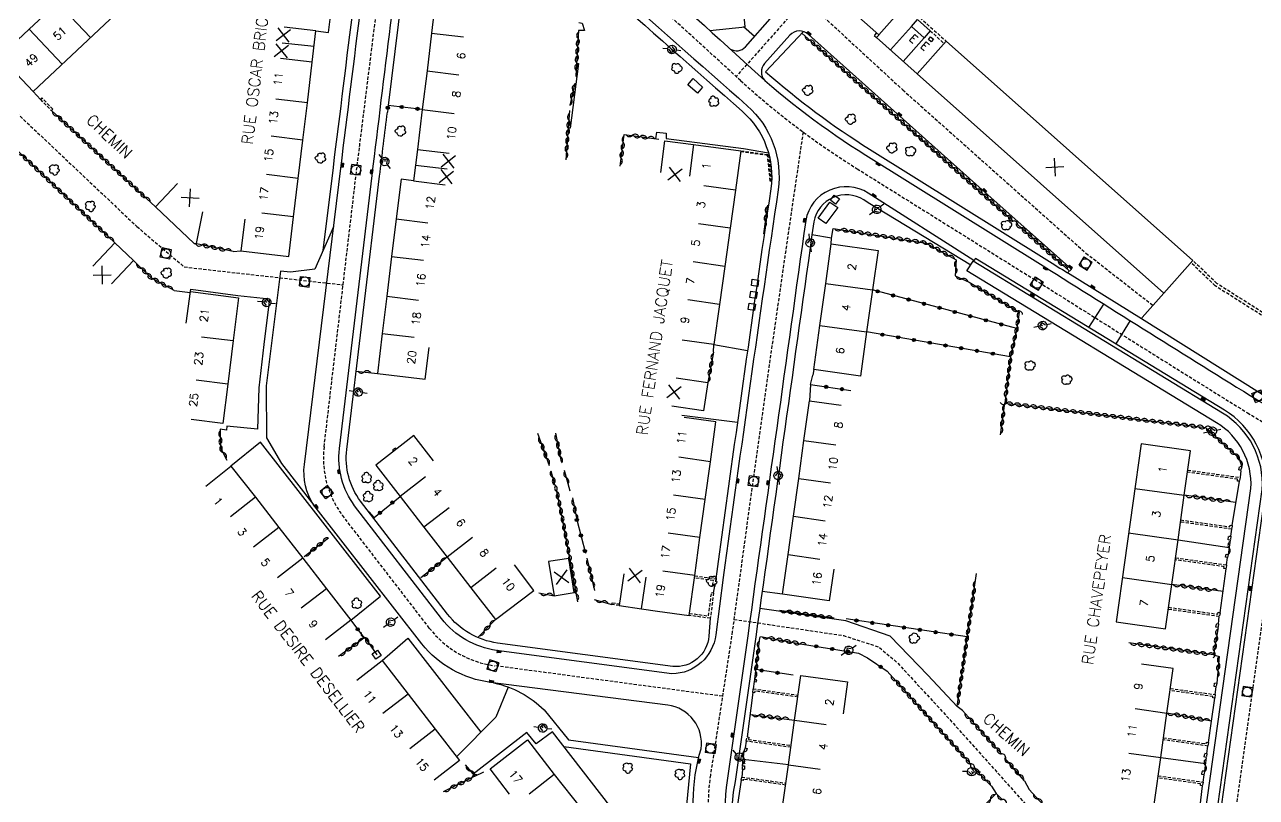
# Model space of a CAD drawing. Header units: millimetres. Extents: x 161000 to 162001, y 120999 to 122000.
# Drawn here: x 161634.1 to 161826.6, y 121309.5 to 121430.3 of the extents above; entities that cross this region are included whole.
import ezdxf
from ezdxf.enums import TextEntityAlignment as Align

# ---------------------------------------------------------------- set-up
doc = ezdxf.new("R2010")
doc.units = ezdxf.units.MM
doc.linetypes.add('DASHED', pattern=[0.75, 0.5, -0.25])
doc.layers.get('0').update_dxf_attribs({"linetype": 'CONTINUOUS'})
for name, color, linetype in [('W0001', 6, 'DASHED'), ('W0008', 7, 'CONTINUOUS'), ('W0100', 7, 'CONTINUOUS'), ('W0112', 1, 'DASHED'), ('W0300', 7, 'CONTINUOUS'), ('W0310', 3, 'CONTINUOUS'), ('W0322', 7, 'CONTINUOUS'), ('W0330', 7, 'CONTINUOUS'), ('W0334', 7, 'CONTINUOUS'), ('W0400', 7, 'CONTINUOUS'), ('W0420', 7, 'CONTINUOUS'), ('W0471', 7, 'CONTINUOUS'), ('W0984', 7, 'CONTINUOUS'), ('W0989', 7, 'CONTINUOUS'), ('W0991', 7, 'CONTINUOUS'), ('W1102', 7, 'CONTINUOUS')]:
    doc.layers.add(name, color=color, linetype=linetype)
doc.styles.get("Standard").update_dxf_attribs({"font": 'romans.shx', "width": 0.85})

# ---------------------------------------------------------------- blocks, each defined once
blk = doc.blocks.new('T300')
for p, q in [((-0.8, 0.51), (-0.86, 0.34)), ((-0.86, 0.34), (-0.86, 0.17)), ((-0.86, 0.17), (-0.74, 0.06)), ((-0.69, 0.63), (-0.8, 0.51)), ((-0.8, -0.06), (-0.74, 0.06)), ((-0.74, 0.06), (-0.69, 0.11)), ((-0.57, 0.69), (-0.69, 0.63)), ((-0.46, 0.69), (-0.57, 0.69)), ((-0.29, 0.63), (-0.46, 0.69)), ((-0.29, 0.63), (-0.17, 0.74)), ((-0.23, 0.57), (-0.29, 0.63)), ((-0.17, 0.74), (-0.06, 0.8)), ((-0.06, 0.8), (0.06, 0.8)), ((0.06, 0.8), (0.23, 0.74)), ((0.23, 0.74), (0.34, 0.63)), ((0.34, 0.63), (0.4, 0.51)), ((0.46, 0.46), (0.34, 0.46)), ((0.4, 0.51), (0.4, 0.46)), ((0.57, 0.4), (0.46, 0.46)), ((0.57, 0.4), (0.69, 0.29)), ((0.69, 0.29), (0.74, 0.17)), ((0.74, 0.06), (0.69, -0.17)), ((0.74, 0.17), (0.74, 0.06)), ((-0.8, -0.17), (-0.8, -0.06)), ((-0.8, -0.23), (-0.8, -0.17)), ((-0.74, -0.34), (-0.8, -0.23)), ((-0.69, -0.4), (-0.74, -0.34)), ((-0.51, -0.46), (-0.69, -0.4)), ((-0.4, -0.46), (-0.51, -0.46)), ((-0.4, -0.46), (-0.34, -0.46)), ((-0.34, -0.46), (-0.34, -0.4)), ((-0.34, -0.51), (-0.34, -0.46)), ((-0.29, -0.63), (-0.34, -0.51)), ((-0.17, -0.74), (-0.29, -0.63)), ((-0.06, -0.8), (-0.17, -0.74)), ((0.06, -0.8), (-0.06, -0.8)), ((0.17, -0.74), (0.06, -0.8)), ((0.23, -0.69), (0.17, -0.74)), ((0.29, -0.46), (0.23, -0.46)), ((0.29, -0.63), (0.23, -0.69)), ((0.46, -0.4), (0.29, -0.46)), ((0.34, -0.51), (0.29, -0.63)), ((0.34, -0.51), (0.34, -0.46)), ((0.57, -0.34), (0.46, -0.4)), ((0.63, -0.29), (0.57, -0.34)), ((0.69, -0.17), (0.63, -0.29))]:
    blk.add_line(p, q)
blk = doc.blocks.new('t991o')
at = {"color": 0, "linetype": 'Continuous'}
for p, q in [((-1, 1), (1, -1)), ((-1, -1), (1, 1))]:
    blk.add_line(p, q, dxfattribs=at)
blk = doc.blocks.new('t310o')
at = {"color": 0, "linetype": 'Continuous'}
for centre, start, end in [((-0.5, 0.38), 216.8699, 323.1304), ((0.5, -0.37), 36.8699, 143.1303)]:
    blk.add_arc(centre, 0.625, start, end, dxfattribs=at)
blk = doc.blocks.new('t322o')
at = {"color": 0, "linetype": 'Continuous'}
for radius in [0.25, 0.15]:
    blk.add_circle((0, 0), radius, dxfattribs=at)
blk = doc.blocks.new('T471')
for p, q in [((-0.333334, 0.333334), (-0.333334, -0.333334)), ((-0.333334, 0.333334), (0.333334, 0.333334)), ((-0.333334, 0), (0, 0)), ((0.500001, 0.500001), (1.000002, 1.000002)), ((-0.500001, -0.500001), (-1.000002, -1.000002)), ((-0.333334, -0.333334), (0.333334, -0.333334))]:
    blk.add_line(p, q)
blk.add_ellipse((0, 0), major_axis=(0.471405, 0.471405), ratio=1, start_param=5.4977871438, end_param=11.780972451)
blk = doc.blocks.new('T400')
for p, q in [((-0.15, 0.3), (0.15, 0.3)), ((-0.15, -0.25), (-0.15, 0.3)), ((-0.15, 0.15), (0.15, 0.15)), ((-0.15, 0), (0.15, 0)), ((0.15, 0.3), (0.15, -0.25)), ((-0.15, -0.15), (0.15, -0.15)), ((-0.15, -0.25), (-0.15, -0.3)), ((-0.15, -0.3), (0.15, -0.3)), ((0.15, -0.3), (0.15, -0.25))]:
    blk.add_line(p, q)
blk = doc.blocks.new('T420')
for p, q in [((0.75, 0.75), (-0.75, 0.75)), ((-0.75, 0.75), (-0.75, -0.75)), ((0.75, 0.75), (0.75, -0.75)), ((0.75, -0.75), (-0.75, -0.75))]:
    blk.add_line(p, q)
blk.add_ellipse((0, 0), major_axis=(-0.53, 0.53), ratio=1, start_param=3.926991, end_param=10.210176)
blk = doc.blocks.new('t112o')
at = {"color": 0, "linetype": 'Continuous'}
for p, q in [((-0.5, 0.5), (0.5, 0.5)), ((-0.5, -0.5), (-0.5, 0.5)), ((0.5, 0.5), (0.5, -0.5)), ((0.5, -0.5), (-0.5, -0.5))]:
    blk.add_line(p, q, dxfattribs=at)

msp = doc.modelspace()

# ---------------------------------------------------------------- linework, layer by layer
at = {"layer": 'W0001'}
for points in [[(161723.21, 121521.49), (161708.44, 121503.61, -0.052031), (161692.74, 121488.19, 0.000599), (161675.67, 121474.82, -0.005504), (161648.34, 121452.8, 0.018605), (161611.09, 121421.03, -0.000909), (161565.62, 121378.12, 0.342922), (161564.36, 121370.06, -0.00009), (161590.01, 121323.77), (161598.54, 121308.89, 0.062268), (161621.4, 121278.54, -0.003977), (161672.79, 121224.97, 0.000187), (161728.28, 121166.78, -0.000686), (161805.22, 121085.95), (161826.39, 121063.66)], [(161683.64, 121481.07, 0.052439), (161706.29, 121457.13, -0.006132), (161745.98, 121421.56, 0.044847), (161764.18, 121407.79), (161791.91, 121390.47, 0.001816), (161825.17, 121369.64), (161914.26, 121316.4), (161923.52, 121311.37, -0.024699), (162000, 121269.9, -0.042994)], [(161743.14, 121325.35), (161707.53, 121330.12, -0.197636), (161697.34, 121336.01), (161683.74, 121353.66, -0.192506), (161680.9, 121364.34), (161685.98, 121407.56, 0.001225), (161693.57, 121469.32, 0.149581)], [(161755.74, 121413.54, 0.003258), (161744.68, 121335.46), (161741.26, 121313.02, 0.110396), (161741.99, 121301.22, 0.150139), (161753.14, 121279.23, -0.000934), (161792.85, 121237.93, 0.000196), (161880.01, 121147.01), (161900.98, 121126.16, 0.068286), (161933.71, 121107.44, 0.090548), (161975.14, 121099.27, 0.054774), (162000, 121101.72, 0.058941)], [(161821.58, 121294.75), (161831.54, 121365.84, 0.281468)]]:
    msp.add_lwpolyline(points, format="xyb", dxfattribs=at)
for points in [[(161700.72, 121483.25), (161718.31, 121467.64), (161753.17, 121436.67), (161758.97, 121431.51), (161771.31, 121420.12), (161799.93, 121394.61), (161810.42, 121386.43)], [(161755.94, 121434.2), (161745.28, 121422.21)], [(161619.78, 121428.88), (161651.65, 121398.76), (161659.04, 121392.44), (161683.88, 121389.64)]]:
    msp.add_lwpolyline(points, dxfattribs=at)
at = {"layer": 'W0001', "flags": 128}
msp.add_lwpolyline([(161744.94, 121337.37), (161762.04, 121334.84), (161767.57, 121333.06), (161770.36, 121330.7), (161778.16, 121322.27), (161787.67, 121311.66), (161798.49, 121299.43), (161801.09, 121297.18), (161812.3, 121294.17), (161829.88, 121291.59), (161829.43, 121287.57), (161829.16, 121285.42), (161833.59, 121284.73), (161856.69, 121281.17), (161858.85, 121280.83), (161858.47, 121278.7), (161856.71, 121266.03), (161857.11, 121259.38), (161859.64, 121256.23), (161863.59, 121253.64), (161870.47, 121252.33), (161891.34, 121249.05), (161907.43, 121246.88), (161935.72, 121242.89), (161947.42, 121241.1), (161960.03, 121238.25), (161964.84, 121237.07), (161969.13, 121235.73), (161982.84, 121230.7), (161991.77, 121226.23), (162000, 121221.74)], dxfattribs=at)
at = {"layer": 'W0008'}
for p, q in [((161764.42, 121332.07), (161765.82, 121331.38)), ((161785.19, 121311.3), (161785.9, 121310.14)), ((161790.36, 121312.12), (161791.08, 121310.79))]:
    msp.add_line(p, q, dxfattribs=at)
for points in [[(161725.25, 121519.8, -0.016154), (161705.06, 121495.7, -0.048494), (161692.84, 121484.82, 0.411574), (161691.79, 121477.84, 0.036499), (161708.02, 121458.97, -0.006122), (161747.69, 121423.43, 0.044834), (161765.52, 121409.93), (161793.25, 121392.61, 0.001822), (161826.62, 121371.72, 0.431605), (161832.89, 121372.61, -0.266816), (161837.14, 121375.03), (161944.46, 121366, -0.144104), (161962.49, 121359.01), (162000, 121330.31, 0.473199)], [(162000, 121099.33, -0.053718), (161975.11, 121096.93, -0.090574), (161932.85, 121105.26, -0.06857), (161899.42, 121124.39), (161878.33, 121145.37, -0.000196), (161791.16, 121236.3, 0.000934), (161751.45, 121277.6, -0.149396), (161739.7, 121300.69, -0.14261), (161739.8, 121317.16, 0.417617), (161734.61, 121323.95), (161706.88, 121327.52, -0.194977), (161696.19, 121333.54), (161679.29, 121355.19, -0.175943), (161677.82, 121361.59), (161683.5, 121407.87, 0.00101), (161689.77, 121458.79, 0.148993), (161688.48, 121466.74, 0.063377), (161684.02, 121472.9, 0.337624), (161677.43, 121472.68, -0.005502), (161650.05, 121450.63, 0.018596), (161612.98, 121419.01, -0.000909)], [(161744.34, 121426.5, 0.362078), (161746.75, 121426.85), (161750.98, 121431.62, 0.403037), (161750.78, 121433.97), (161749.69, 121434.94), (161715.99, 121465.01, 0.206961), (161712.99, 121465.97), (161704.86, 121465.14, 0.61841), (161704.07, 121463.07)], [(161743.27, 121343.92), (161742.11, 121334.97, -0.372541), (161735.25, 121328.85), (161707.85, 121332.52, -0.197636), (161699.26, 121337.49), (161685.67, 121355.12, -0.192108), (161683.3, 121364.05), (161688.41, 121406.75, -0.00224), (161694.28, 121453.68, -0.603454), (161702.79, 121456.87, 0.00208), (161747.01, 121417.64, -0.252498), (161751.84, 121404.5, 0.002527), (161743.27, 121343.92, -0.406477)], [(161808.61, 121384.32), (161797.07, 121391.51), (161797.66, 121392.07), (161783.72, 121404.5), (161756.56, 121428.78, 0.424368), (161753.69, 121428.67), (161749.71, 121424.22, 0.39171), (161749.75, 121421.6, 0.39171)], [(161566.79, 121371.4, -0.00009), (161592.42, 121325.13)], [(161819.27, 121295.08), (161828.03, 121357.6, 0.279999), (161821.56, 121370.08), (161782.67, 121393.76), (161782.42, 121393.46), (161765.91, 121403.98, 0.532959), (161756.15, 121399.72, -0.000055), (161747.09, 121334.81), (161743.86, 121312.21, 0.137984), (161746.17, 121294.66, 0.10139), (161755.45, 121280.22, -0.000375), (161811.2, 121221.86, 0.643794), (161825.81, 121226.37, -0.005976), (161833.23, 121282.47), (161856.35, 121279.01)]]:
    msp.add_lwpolyline(points, format="xyb", dxfattribs=at)
msp.add_lwpolyline([(161780.64, 121323.1), (161779.81, 121323.76), (161775.23, 121328.66), (161769.33, 121334.73), (161762.42, 121337.16), (161748.97, 121339.04)], dxfattribs=at)
at = {"layer": 'W0100'}
for points in [[(161708.59, 121489.71), (161704.23, 121484.78), (161767.59, 121428.73), (161771.73, 121433.41)], [(161657.71, 121440.83), (161652.6, 121446.31), (161647.93, 121441.94), (161643.62, 121437.88), (161639.24, 121433.74), (161634.84, 121429.61), (161630.3, 121425.35), (161635.45, 121419.87)], [(161775.61, 121429.36), (161774.64, 121428.26), (161772.67, 121430), (161773.63, 121431.1)], [(161776.11, 121428.06), (161775.75, 121427.64), (161775.31, 121428), (161775.67, 121428.42)], [(161778.08, 121427.75), (161816.62, 121393.45), (161812.1, 121388.34), (161773.57, 121422.64)], [(161757.4, 121376.43), (161758.35, 121383.31), (161759.27, 121389.87), (161760.13, 121396.04), (161767.45, 121395.02), (161766.59, 121388.85), (161765.67, 121382.29), (161764.72, 121375.4)], [(161812.39, 121335.88), (161813.36, 121342.84), (161814.33, 121349.8), (161815.3, 121356.76), (161816.27, 121363.72), (161808.55, 121364.8), (161804.67, 121336.96)], [(161715.98, 121346.4), (161716.83, 121341.06), (161719.99, 121341.55), (161719.14, 121346.89)]]:
    msp.add_lwpolyline(points, close=True, dxfattribs=at)
for points in [[(161668.49, 121399.93), (161667.91, 121394.96), (161675.39, 121394.09), (161676.11, 121400.25), (161676.84, 121406.26), (161677.59, 121412.24), (161678.33, 121418.07), (161679.06, 121424.43), (161679.61, 121429.34), (161681.61, 121429.09), (161682.37, 121435.38), (161683.1, 121441.28), (161683.84, 121447.29), (161684.54, 121453.18), (161685.29, 121459.4), (161677.85, 121460.32), (161674.93, 121436.29)], [(161709.5, 121434.88), (161710.09, 121439.85), (161706.55, 121440.26), (161699.18, 121441.13), (161698.4, 121435.16), (161697.69, 121428.97), (161696.98, 121423.08), (161696.23, 121417.04), (161695.48, 121410.81), (161695.19, 121408.36), (161694.88, 121405.92), (161692.92, 121406.16), (161692.15, 121399.97), (161691.44, 121394.09), (161690.69, 121387.86), (161689.99, 121382.04), (161689.24, 121375.78), (161696.7, 121374.89), (161697.3, 121379.85)], [(161733.5, 121407.2), (161734.15, 121412.15), (161738.63, 121411.57), (161746.02, 121410.6), (161745.18, 121404.45), (161744.33, 121398.48), (161743.5, 121392.53), (161742.67, 121386.59), (161741.8, 121380.3), (161736.85, 121380.99)], [(161657.99, 121405.47), (161654.55, 121401.83), (161660.62, 121396.11), (161660.96, 121396.12), (161661.94, 121401.03)], [(161647.7, 121389.8), (161651.13, 121393.43), (161648.21, 121396.19), (161644.77, 121392.56)], [(161659.36, 121383.65), (161660.01, 121388.6), (161667.5, 121387.61), (161666.69, 121380.93), (161665.87, 121374.13), (161665.1, 121367.97), (161660.13, 121368.6)], [(161735.89, 121375.13), (161740.84, 121374.41), (161740.19, 121369.94), (161735.24, 121370.66)], [(161760.54, 121345.2), (161759.84, 121340.25), (161752.52, 121341.29), (161753.4, 121347.48), (161754.23, 121353.49), (161755.06, 121359.4), (161755.88, 121365.32), (161756.75, 121371.54), (161761.7, 121370.85)], [(161727.72, 121344.48), (161727.02, 121339.52), (161730.51, 121339.03), (161732.99, 121338.66), (161737.95, 121337.98), (161738.81, 121344.21), (161739.63, 121350.14), (161740.45, 121356.08), (161741.27, 121362), (161742.13, 121368.24), (161737.18, 121368.92)], [(161697.97, 121362.16), (161694.9, 121366.11), (161688.98, 121361.49), (161692.78, 121356.59), (161696.47, 121351.77), (161700.13, 121347.07), (161703.82, 121342.31), (161707.7, 121337.33), (161713.67, 121341.9), (161710.63, 121345.87)], [(161662.44, 121358.19), (161666.34, 121361.31), (161670.2, 121356.48), (161673.84, 121351.72), (161677.57, 121346.94), (161681.25, 121342.16), (161685.08, 121337.22), (161681.13, 121334.16)], [(161686, 121327.87), (161689.95, 121330.93), (161694.01, 121325.7), (161698.26, 121320.21), (161702.05, 121315.3), (161698.09, 121312.24)], [(161802.7, 121307.87), (161801.97, 121302.92), (161809.68, 121301.85), (161810.65, 121308.81), (161811.62, 121315.77), (161812.59, 121322.73), (161813.56, 121329.69), (161808.6, 121330.38)], [(161756.47, 121300.05), (161751.52, 121300.73), (161752.49, 121307.7), (161753.45, 121314.66), (161754.42, 121321.63), (161755.38, 121328.59), (161762.7, 121327.58), (161762, 121322.62)], [(161709.89, 121310.06), (161706.83, 121314.01), (161712.69, 121318.55), (161716.87, 121313.14), (161721.04, 121307.79), (161724.79, 121302.98), (161720.85, 121299.9)]]:
    msp.add_lwpolyline(points, dxfattribs=at)
at = {"layer": 'W0112'}
for p, q in [((161771.73, 121433.41), (161778.08, 121427.75)), ((161775.61, 121429.36), (161777.75, 121427.37))]:
    msp.add_line(p, q, dxfattribs=at)
for points in [[(161767.23, 121429.05), (161766.85, 121428.63), (161767.22, 121428.31), (161767.59, 121428.73)], [(161746.02, 121410.6), (161750.33, 121410), (161750.75, 121405.87), (161750.6, 121405.86), (161750.2, 121409.87), (161746, 121410.45)], [(161833.76, 121383.37), (161828.81, 121384.52), (161820.4, 121389.85), (161816.62, 121393.45)], [(161833.72, 121382.93), (161828.63, 121384.1), (161820.13, 121389.49), (161816.32, 121393.12)], [(161692.14, 121363.96), (161692.03, 121364.11), (161691.6, 121363.84), (161691.75, 121363.65)], [(161815.85, 121360.69), (161824.01, 121359.56), (161823.93, 121358.94), (161823.6, 121358.99), (161823.64, 121359.27), (161815.8, 121360.37)], [(161814.76, 121352.9), (161822.43, 121351.83), (161822.46, 121352.08), (161822.79, 121352.04), (161822.72, 121351.45), (161814.72, 121352.57)], [(161813.94, 121346.99), (161821.92, 121345.88), (161821.83, 121345.27), (161821.5, 121345.32), (161821.55, 121345.6), (161813.89, 121346.67)], [(161738.8, 121344.19), (161742.11, 121343.72), (161741.93, 121342.57), (161741.6, 121342.62), (161741.73, 121343.44), (161738.76, 121343.86)], [(161737.99, 121338.31), (161740.96, 121337.91), (161741.44, 121341.56), (161741.76, 121341.52), (161741.24, 121337.53), (161737.95, 121337.98)], [(161727.02, 121339.52), (161725.87, 121339.67), (161725.91, 121339.97), (161727.06, 121339.82)], [(161812.86, 121339.25), (161820.53, 121338.19), (161820.61, 121338.47), (161820.93, 121338.38), (161820.77, 121337.82), (161812.81, 121338.93)], [(161754.92, 121325.23), (161748.2, 121326.17), (161748.16, 121325.91), (161747.87, 121325.94), (161747.93, 121326.51), (161754.96, 121325.53)], [(161813.12, 121326.58), (161820.13, 121325.61), (161820.08, 121325.07), (161819.75, 121325.11), (161819.77, 121325.32), (161813.08, 121326.26)], [(161753.83, 121317.37), (161746.85, 121318.33), (161746.99, 121319), (161747.28, 121318.94), (161747.21, 121318.59), (161753.87, 121317.66)], [(161812.05, 121318.87), (161818.72, 121317.94), (161818.77, 121318.18), (161819.1, 121318.11), (161818.99, 121317.57), (161812, 121318.54)], [(161753.01, 121311.48), (161746.4, 121312.39), (161746.37, 121312.18), (161746.07, 121312.23), (161746.16, 121312.73), (161753.05, 121311.78)], [(161811.22, 121312.93), (161818.24, 121311.95), (161818.13, 121311.33), (161817.81, 121311.39), (161817.85, 121311.67), (161811.17, 121312.6)]]:
    msp.add_lwpolyline(points, dxfattribs=at)
for points in [[(161638.52, 121417.11), (161636.81, 121418.85), (161636.57, 121418.62), (161638.29, 121416.88)], [(161824.28, 121361.21), (161824.13, 121360.65), (161823.81, 121360.74), (161823.97, 121361.3)], [(161822.16, 121349.81), (161822.24, 121350.39), (161822.56, 121350.35), (161822.49, 121349.77)], [(161822.15, 121347.51), (161822.05, 121347.03), (161821.73, 121347.1), (161821.83, 121347.58)], [(161820.67, 121336.68), (161820.57, 121336.09), (161820.24, 121336.14), (161820.34, 121336.74)], [(161748.2, 121328), (161748.12, 121327.66), (161748.42, 121327.59), (161748.49, 121327.94)], [(161820.38, 121327.41), (161820.28, 121326.83), (161819.96, 121326.88), (161820.05, 121327.46)], [(161746.54, 121316.78), (161746.71, 121317.29), (161746.99, 121317.2), (161746.83, 121316.69)], [(161818.41, 121315.86), (161818.51, 121316.46), (161818.84, 121316.41), (161818.74, 121315.8)], [(161746.59, 121314.48), (161746.56, 121313.89), (161746.26, 121313.9), (161746.29, 121314.5)], [(161818.45, 121313.68), (161818.39, 121313.09), (161818.06, 121313.12), (161818.12, 121313.71)]]:
    msp.add_lwpolyline(points, close=True, dxfattribs=at)
at = {"layer": 'W0310'}
for p, q in [((161786.61, 121366.2), (161787.24, 121371.16)), ((161819.86, 121331.84), (161806.63, 121333.68)), ((161704.47, 121312.84), (161699.5, 121310.42))]:
    msp.add_line(p, q, dxfattribs=at)
for points in [[(161720.64, 121429.38), (161720.22, 121422.31)], [(161788.56, 121399.62), (161755.57, 121429)], [(161720.09, 121421.18), (161719.28, 121417.69)], [(161638.29, 121416.88), (161654.55, 121401.83)], [(161719.26, 121416.9), (161718.65, 121409.16)], [(161648.21, 121396.19), (161628.33, 121415)], [(161727.16, 121408.21), (161727.81, 121413.16), (161733.22, 121412.4)], [(161750.16, 121402.1), (161749.56, 121397.62)], [(161797.26, 121391.91), (161789.23, 121399.06)], [(161760.19, 121396.92), (161760.44, 121398.47), (161774.99, 121396.18), (161779.66, 121393.54), (161779.48, 121391.08), (161781.7, 121390.05), (161789.48, 121385.35), (161789.12, 121382.81), (161788.17, 121378.42), (161787.24, 121371.16), (161818.64, 121367.34), (161823.83, 121362.59), (161824.28, 121361.21)], [(161666.69, 121394.85), (161660.97, 121396.03), (161660.62, 121396.11)], [(161657.46, 121388.77), (161653.9, 121390.75), (161651.13, 121393.43)], [(161741.73, 121379.13), (161740.84, 121374.41)], [(161685.92, 121376.18), (161689.24, 121375.78)], [(161756.88, 121374.05), (161757.26, 121375.51)], [(161664.67, 121367.09), (161664.73, 121364.2), (161665.71, 121362.27)], [(161716.14, 121361.35), (161714.27, 121366.39)], [(161717.05, 121366.47), (161717.96, 121361.98)], [(161716.94, 121358.37), (161716.38, 121360.54)], [(161718.39, 121360.71), (161719.31, 121357.46)], [(161720.57, 121340.12), (161718.17, 121353.06), (161717.22, 121357.59)], [(161823.29, 121355.61), (161815.3, 121356.76)], [(161719.71, 121356.36), (161720.38, 121352.9)], [(161677.78, 121347.18), (161681.59, 121350.13)], [(161822.49, 121349.77), (161822.15, 121347.51)], [(161700.13, 121347.07), (161696.01, 121343.88)], [(161721.97, 121346.94), (161723.13, 121341.88)], [(161779.81, 121323.76), (161782.84, 121344.52)], [(161714.46, 121341.49), (161716.83, 121341.06)], [(161821.36, 121341.7), (161813.36, 121342.84)], [(161723.1, 121340.49), (161725.87, 121339.67)], [(161707.7, 121337.33), (161704.97, 121334.61)], [(161760.58, 121337.56), (161752.07, 121338.75)], [(161820.57, 121336.09), (161819.86, 121331.84), (161820.76, 121331.56), (161820.38, 121327.41)], [(161687.27, 121334.51), (161683.14, 121331.57)], [(161687.27, 121334.51), (161689.12, 121331.84)], [(161748.2, 121328), (161748.97, 121334.5), (161749.11, 121334.69), (161755.34, 121333.55)], [(161781.89, 121314.8), (161768.87, 121329.25)], [(161747.54, 121322.51), (161754.42, 121321.63)], [(161786.73, 121316.35), (161780.64, 121323.1)], [(161819.53, 121321.47), (161812.59, 121322.73)], [(161746.29, 121314.5), (161746.54, 121316.78)], [(161702.95, 121314.66), (161704.47, 121312.84), (161705.87, 121313.52)], [(161790.36, 121312.12), (161787.28, 121315.7)], [(161818.74, 121315.8), (161818.45, 121313.68)], [(161785.19, 121311.3), (161782.51, 121314.06)], [(161816.25, 121295.49), (161806.37, 121297.49), (161801.45, 121299.47), (161798.83, 121302.27), (161791.08, 121310.79)], [(161785.9, 121310.14), (161778.78, 121303.12)], [(161786.83, 121309.22), (161785.9, 121310.14)]]:
    msp.add_lwpolyline(points, dxfattribs=at)
at = {"layer": 'W0322'}
for p, q in [((161789.12, 121382.81), (161766.59, 121388.85)), ((161788.17, 121378.42), (161765.67, 121382.29))]:
    msp.add_line(p, q, dxfattribs=at)
for points in [[(161696.24, 121417.07), (161690.89, 121417.68), (161690.78, 121416.61)], [(161756.88, 121374.05), (161763.22, 121373.14)], [(161687.96, 121354.18), (161688.7, 121353.27), (161692.78, 121356.59)], [(161720.38, 121352.9), (161721.75, 121347.69)], [(161781.39, 121334.62), (161762.46, 121337.43)], [(161685.08, 121337.22), (161687.22, 121334.37)], [(161755.34, 121333.55), (161764.42, 121332.07)], [(161765.82, 121331.38), (161768.87, 121329.25)], [(161754.21, 121328.64), (161748.38, 121329.51)]]:
    msp.add_lwpolyline(points, dxfattribs=at)
at = {"layer": 'W0330'}
for p, q in [((161814.33, 121349.8), (161822.31, 121348.59)), ((161753.45, 121314.66), (161746.4, 121315.45)), ((161811.62, 121315.77), (161818.6, 121314.82))]:
    msp.add_line(p, q, dxfattribs=at)
at = {"layer": 'W0334'}
for p, q in [((161693.13, 121435.69), (161690.89, 121417.68)), ((161636.57, 121418.62), (161635.45, 121419.87)), ((161666.69, 121394.85), (161667.91, 121394.96)), ((161657.46, 121388.77), (161659.99, 121388.43)), ((161757.4, 121376.43), (161757.26, 121375.51)), ((161756.88, 121374.05), (161756.75, 121371.54)), ((161824.13, 121360.65), (161824.01, 121359.56)), ((161822.79, 121352.04), (161823.93, 121358.94)), ((161822.56, 121350.35), (161822.72, 121351.45)), ((161821.92, 121345.88), (161822.05, 121347.03)), ((161820.93, 121338.38), (161821.83, 121345.27)), ((161741.76, 121341.52), (161741.93, 121342.57)), ((161820.67, 121336.68), (161820.77, 121337.82)), ((161747.87, 121325.94), (161746.99, 121319)), ((161748.12, 121327.66), (161747.93, 121326.51)), ((161820.13, 121325.61), (161820.28, 121326.83)), ((161819.53, 121321.47), (161820.08, 121325.07)), ((161819.1, 121318.11), (161819.53, 121321.47)), ((161746.85, 121318.33), (161746.71, 121317.29)), ((161818.84, 121316.41), (161818.99, 121317.57)), ((161746.26, 121313.9), (161746.16, 121312.73)), ((161818.24, 121311.95), (161818.39, 121313.09)), ((161746.07, 121312.23), (161745.03, 121305.29))]:
    msp.add_line(p, q, dxfattribs=at)
for points in [[(161680.75, 121395.01), (161682.35, 121408.01, 0.001011), (161688.62, 121458.94, 0.148649), (161687.45, 121466.2, 0.062103), (161683.25, 121472.01, 0.330307), (161678.16, 121471.78, -0.005502), (161650.29, 121449.24, 0.000139)], [(161693.94, 121441.94, -0.000545), (161695.42, 121453.53, -0.603346), (161702.01, 121456, 0.00208), (161746.24, 121416.77, -0.252436), (161750.7, 121404.67, 0.002508), (161742.11, 121343.72, 0.002865)], [(161755.79, 121429.24), (161749.88, 121422.95, 0.040896), (161766.11, 121410.87), (161793.84, 121393.55, 0.000163), (161797.07, 121391.51, 0.433511)], [(161741.24, 121337.53), (161741.02, 121334.74, -0.419175), (161735.38, 121330), (161708.01, 121333.67, -0.197626), (161700.18, 121338.2), (161686.59, 121355.82, -0.191873), (161684.45, 121363.91), (161689.57, 121406.61, -0.000425), (161690.78, 121416.61, -0.603346)], [(161781.93, 121392.72), (161765.91, 121402.47), (161765.23, 121402.91, 0.531419), (161757.41, 121399.51, -0.000055), (161748.35, 121334.63), (161745.12, 121312.03, 0.073857), (161744.71, 121302.99, 0.101569)], [(161816.96, 121295.39), (161825.71, 121357.83, 0.278107), (161820.35, 121368.1), (161781.34, 121391.85), (161782.34, 121393.33), (161782.42, 121393.46)], [(161818.73, 121295.15), (161827.49, 121357.65, 0.279601), (161821.28, 121369.61), (161782.34, 121393.32)], [(161707.42, 121327.44, -0.143921), (161715.3, 121323.21), (161719.08, 121318.52), (161739.42, 121315.79)]]:
    msp.add_lwpolyline(points, format="xyb", dxfattribs=at)
for points in [[(161741.17, 121429.39), (161746.71, 121429.98), (161746.43, 121432.89), (161712.49, 121463.24), (161704.59, 121462.51)], [(161720.72, 121430.63), (161721.23, 121430.56), (161721.61, 121429.4), (161720.64, 121429.38)], [(161748.17, 121428.44), (161746.44, 121429.95)], [(161769.41, 121426.35), (161772.67, 121430)], [(161773.57, 121422.64), (161767.22, 121428.31)], [(161774.64, 121428.26), (161771.4, 121424.57)], [(161720.34, 121424.26), (161720.67, 121424.24), (161719.35, 121414.12), (161719.04, 121414.15)], [(161732.75, 121412.47), (161732.9, 121413.53), (161734.37, 121413.36), (161734.34, 121412.52), (161746.43, 121410.97), (161750.32, 121410.27)], [(161682.37, 121398.69), (161679.46, 121392.07), (161675.65, 121391.61), (161674.11, 121391.8), (161671.87, 121373.85), (161671.92, 121365.76), (161674.23, 121361.74), (161679.29, 121355.19)], [(161760.13, 121396.04), (161760.19, 121396.92), (161757.12, 121397.47)], [(161660.01, 121388.6), (161660.06, 121388.96), (161667.4, 121387.98), (161672.37, 121387.44), (161671.5, 121380.34), (161670.68, 121373.54), (161670.48, 121367.08), (161665.7, 121367.55), (161665.64, 121366.95), (161664.67, 121367.09)], [(161830.11, 121370.84), (161808.61, 121384.32), (161808.74, 121384.53), (161812.1, 121388.34)], [(161800.39, 121382.97), (161802.73, 121386.64)], [(161806.85, 121384.06), (161804.59, 121380.42)], [(161741.73, 121379.13), (161741.8, 121380.3), (161747.06, 121379.39)], [(161736.8, 121369.26), (161745.48, 121368.18)], [(161685.08, 121337.22), (161689.72, 121340.99), (161670.98, 121365.07), (161666.34, 121361.31)], [(161752.52, 121341.29), (161749.34, 121341.71)], [(161689.95, 121330.93), (161694, 121334.44), (161705.39, 121319.72)], [(161709.68, 121326.79), (161707.73, 121322.1), (161701.61, 121315.87)], [(161718.36, 121317.52), (161738.14, 121314.79), (161737.51, 121308.32), (161737.93, 121301.57), (161733.27, 121298.26), (161716.61, 121319.78), (161714.05, 121317.91), (161712.58, 121319.69), (161704.2, 121313.16)], [(161817.19, 121304.48), (161817.74, 121307.75), (161818.13, 121311.33)]]:
    msp.add_lwpolyline(points, dxfattribs=at)
for points in [[(161739.23, 121419.58), (161737.75, 121420.91), (161738.56, 121421.87), (161740.04, 121420.54)], [(161761.15, 121401.73), (161759.32, 121399.24), (161758.1, 121400.06), (161759.93, 121402.55)]]:
    msp.add_lwpolyline(points, close=True, dxfattribs=at)
at = {"layer": 'W1102'}
for p, q in [((161639.24, 121433.74), (161644.39, 121428.28)), ((161679.61, 121429.34), (161674.65, 121429.94)), ((161634.84, 121429.61), (161639.99, 121424.14)), ((161697.69, 121428.97), (161702.66, 121428.38)), ((161679.33, 121426.88), (161674.37, 121427.44)), ((161679.06, 121424.43), (161674.09, 121425)), ((161696.98, 121423.08), (161701.94, 121422.47)), ((161678.33, 121418.07), (161673.37, 121418.67)), ((161696.23, 121417.04), (161701.2, 121416.43)), ((161677.59, 121412.24), (161672.63, 121412.87)), ((161695.48, 121410.81), (161700.45, 121410.21)), ((161738.63, 121411.57), (161737.98, 121406.61)), ((161676.84, 121406.26), (161671.88, 121406.87)), ((161695.19, 121408.36), (161700.15, 121407.76)), ((161694.88, 121405.92), (161699.84, 121405.3)), ((161745.18, 121404.45), (161740.23, 121405.14)), ((161676.11, 121400.25), (161671.15, 121400.84)), ((161692.15, 121399.97), (161697.11, 121399.36)), ((161744.33, 121398.48), (161739.38, 121399.18)), ((161691.44, 121394.09), (161696.41, 121393.5)), ((161743.5, 121392.53), (161738.55, 121393.22)), ((161759.27, 121389.87), (161766.59, 121388.85)), ((161690.69, 121387.86), (161695.66, 121387.26)), ((161742.67, 121386.59), (161737.72, 121387.28)), ((161689.99, 121382.04), (161694.96, 121381.45)), ((161758.35, 121383.31), (161765.67, 121382.3)), ((161661.72, 121381.53), (161666.69, 121380.93)), ((161665.87, 121374.13), (161660.91, 121374.74)), ((161755.88, 121365.32), (161760.84, 121364.63)), ((161741.27, 121362), (161736.32, 121362.69)), ((161696.74, 121359.65), (161692.78, 121356.59)), ((161755.06, 121359.4), (161760.01, 121358.71)), ((161740.45, 121356.08), (161735.5, 121356.77)), ((161807.58, 121357.84), (161815.3, 121356.76)), ((161670.2, 121356.48), (161666.26, 121353.4)), ((161700.43, 121354.82), (161696.47, 121351.77)), ((161754.23, 121353.49), (161759.18, 121352.79)), ((161673.84, 121351.72), (161669.88, 121348.66)), ((161739.63, 121350.14), (161734.67, 121350.82)), ((161806.61, 121350.88), (161814.33, 121349.8)), ((161704.08, 121350.14), (161700.13, 121347.07)), ((161677.57, 121346.94), (161673.62, 121343.87)), ((161753.4, 121347.48), (161758.35, 121346.79)), ((161707.76, 121345.38), (161703.82, 121342.31)), ((161730.51, 121339.03), (161731.21, 121343.98)), ((161738.81, 121344.21), (161733.85, 121344.89)), ((161805.64, 121343.92), (161813.36, 121342.84)), ((161681.25, 121342.16), (161677.3, 121339.11)), ((161694.01, 121325.7), (161690.06, 121322.64)), ((161807.63, 121323.42), (161812.59, 121322.73)), ((161698.26, 121320.21), (161694.31, 121317.15)), ((161754.42, 121321.63), (161759.37, 121320.94)), ((161806.66, 121316.46), (161811.62, 121315.77)), ((161753.45, 121314.66), (161758.4, 121313.98)), ((161716.87, 121313.14), (161712.92, 121310.07))]:
    msp.add_line(p, q, dxfattribs=at)

# ---------------------------------------------------------------- block references
at = {"layer": 'W0112'}
for p, rotation in [((161760.72, 121402.96), 53.5604986899099), ((161748.23, 121389.95), 262.081165008107), ((161747.98, 121388.07), 262.081165008107), ((161747.74, 121386.21), 262.081165008107), ((161689.12, 121331.84), 304.738593510291)]:
    msp.add_blockref('t112o', p, dxfattribs=dict(at, rotation=rotation))
at = {"layer": 'W0300'}
for p, rotation in [((161736.07, 121423.45), 351.982628989849), ((161756.45, 121419.99), 261.592425109071), ((161741.82, 121418.21), 318.146563534136), ((161763.14, 121415.47), 261.592425109071), ((161692.81, 121413.61), 263.091011355508), ((161769.6, 121410.98), 261.592425109071), ((161772.43, 121410.5), 226.771221251346), ((161638.71, 121407.74), 136.628920433556), ((161680.31, 121409.4), 263.0737919767739), ((161644.34, 121402.05), 136.628920433556), ((161787.42, 121398.94), 226.771221251346), ((161656.23, 121391.43), 258.6562713567261), ((161791.1, 121377), 226.771221251346), ((161796.84, 121374.79), 226.771221251346), ((161687.55, 121359.37), 307.757941197449), ((161689.37, 121358.14), 307.757941197449), ((161687.78, 121356.42), 307.757941197449), ((161741.45, 121343.27), 260.9610719418), ((161686, 121339.75), 307.757941197449), ((161773.14, 121334.49), 81.71230842143491), ((161728.33, 121314.26), 127.467618190461), ((161736.48, 121313.28), 127.467618190461)]:
    msp.add_blockref('T300', p, dxfattribs=dict(at, rotation=rotation))
at = {"layer": 'W0310'}
for p, rotation in [((161720.5, 121426.88), 266.5706099013346), ((161720.57, 121428.13), 266.5706099013346), ((161756.83, 121427.88), 138.308146299828), ((161757.76, 121427.05), 138.308146299828), ((161720.42, 121425.63), 266.5706099013346), ((161758.69, 121426.22), 138.308146299828), ((161759.63, 121425.39), 138.308146299828), ((161720.27, 121423.14), 266.5706099013346), ((161720.35, 121424.38), 266.5706099013346), ((161760.56, 121424.56), 138.308146299828), ((161761.49, 121423.73), 138.308146299828), ((161762.43, 121422.9), 138.308146299828), ((161763.36, 121422.06), 138.308146299828), ((161764.29, 121421.23), 138.308146299828), ((161719.81, 121419.96), 256.958682499788), ((161765.23, 121420.4), 138.308146299828), ((161766.16, 121419.57), 138.308146299828), ((161719.53, 121418.74), 256.958682499788), ((161767.09, 121418.74), 138.308146299828), ((161768.03, 121417.91), 138.308146299828), ((161639.21, 121416.03), 317.225954881584), ((161719.14, 121415.39), 265.5184500766138), ((161768.96, 121417.08), 138.308146299828), ((161769.89, 121416.24), 138.308146299828), ((161770.83, 121415.41), 138.308146299828), ((161640.12, 121415.18), 317.225954881584), ((161641.04, 121414.33), 317.225954881584), ((161641.96, 121413.49), 317.225954881584), ((161719.04, 121414.15), 265.5184500766138), ((161771.76, 121414.58), 138.308146299828), ((161772.69, 121413.75), 138.308146299828), ((161642.88, 121412.64), 317.225954881584), ((161643.79, 121411.79), 317.225954881584), ((161718.85, 121411.65), 265.5184500766138), ((161718.94, 121412.9), 265.5184500766138), ((161727.65, 121411.92), 82.49924392720693), ((161729.05, 121412.99), 351.982628989849), ((161730.29, 121412.81), 351.982628989849), ((161731.52, 121412.64), 351.982628989849), ((161773.63, 121412.92), 138.308146299828), ((161774.56, 121412.09), 138.308146299828), ((161633.68, 121409.94), 136.586959196133), ((161644.71, 121410.94), 317.225954881584), ((161645.63, 121410.09), 317.225954881584), ((161718.75, 121410.41), 265.5184500766138), ((161727.32, 121409.44), 82.49924392720693), ((161727.48, 121410.68), 82.49924392720693), ((161775.5, 121411.26), 138.308146299828), ((161776.43, 121410.42), 138.308146299828), ((161777.36, 121409.59), 138.308146299828), ((161634.59, 121409.08), 136.586959196133), ((161635.5, 121408.22), 136.586959196133), ((161646.55, 121409.24), 317.225954881584), ((161647.46, 121408.39), 317.225954881584), ((161778.3, 121408.76), 138.308146299828), ((161779.23, 121407.93), 138.308146299828), ((161636.4, 121407.36), 136.586959196133), ((161637.31, 121406.5), 136.586959196133), ((161648.38, 121407.54), 317.225954881584), ((161649.3, 121406.69), 317.225954881584), ((161650.22, 121405.85), 317.225954881584), ((161780.16, 121407.1), 138.308146299828), ((161781.1, 121406.27), 138.308146299828), ((161638.22, 121405.64), 136.586959196133), ((161639.13, 121404.78), 136.586959196133), ((161640.04, 121403.92), 136.586959196133), ((161651.13, 121405), 317.225954881584), ((161652.05, 121404.15), 317.225954881584), ((161782.03, 121405.44), 138.308146299828), ((161782.96, 121404.6), 138.308146299828), ((161640.94, 121403.06), 136.586959196133), ((161641.85, 121402.21), 136.586959196133), ((161652.97, 121403.3), 317.225954881584), ((161783.9, 121403.77), 138.308146299828), ((161784.83, 121402.94), 138.308146299828), ((161785.76, 121402.11), 138.308146299828), ((161642.76, 121401.35), 136.586959196133), ((161643.67, 121400.49), 136.586959196133), ((161749.99, 121400.86), 262.363210138431), ((161786.7, 121401.28), 138.308146299828), ((161787.63, 121400.45), 138.308146299828), ((161644.58, 121399.63), 136.586959196133), ((161645.48, 121398.77), 136.586959196133), ((161749.83, 121399.62), 262.363210138431), ((161788.56, 121399.62), 138.308146299828), ((161789.8, 121398.56), 138.299586658089), ((161646.39, 121397.91), 136.586959196133), ((161647.3, 121397.05), 136.586959196133), ((161761.68, 121398.27), 351.0807236566353), ((161762.92, 121398.08), 351.0807236566353), ((161764.15, 121397.89), 351.0807236566353), ((161765.39, 121397.69), 351.0807236566353), ((161766.62, 121397.5), 351.0807236566353), ((161767.86, 121397.3), 351.0807236566353), ((161769.09, 121397.11), 351.0807236566353), ((161770.33, 121396.92), 351.0807236566353), ((161771.56, 121396.72), 351.0807236566353), ((161790.73, 121397.73), 138.299586658089), ((161791.66, 121396.9), 138.299586658089), ((161661.79, 121395.86), 168.332040935438), ((161663.02, 121395.61), 168.332040935438), ((161664.24, 121395.36), 168.332040935438), ((161665.46, 121395.11), 168.332040935438), ((161772.8, 121396.53), 351.0807236566353), ((161774.03, 121396.33), 351.0807236566353), ((161775.24, 121396.05), 330.5167499214086), ((161776.32, 121395.43), 330.5167499214086), ((161777.41, 121394.82), 330.5167499214086), ((161792.6, 121396.07), 138.299586658089), ((161793.53, 121395.24), 138.299586658089), ((161794.46, 121394.4), 138.299586658089), ((161652.33, 121392.27), 136.018358261838), ((161778.5, 121394.2), 330.5167499214086), ((161779.58, 121392.38), 265.7694317652197), ((161795.39, 121393.57), 138.299586658089), ((161796.33, 121392.74), 138.299586658089), ((161653.23, 121391.4), 136.018358261838), ((161654.18, 121390.6), 150.808912513892), ((161780.56, 121390.58), 335.0770919549375), ((161655.27, 121389.99), 150.808912513892), ((161656.37, 121389.38), 150.808912513892), ((161782.77, 121389.4), 328.852064706569), ((161783.84, 121388.76), 328.852064706569), ((161784.91, 121388.11), 328.852064706569), ((161785.98, 121387.47), 328.852064706569), ((161787.05, 121386.82), 328.852064706569), ((161788.12, 121386.17), 328.852064706569), ((161789.19, 121385.53), 328.852064706569), ((161789.36, 121384.45), 261.923385042762), ((161789.18, 121383.21), 261.923385042762), ((161788.68, 121380.77), 257.731973159046), ((161788.94, 121381.99), 257.731973159046), ((161788.41, 121379.54), 257.731973159046), ((161741.5, 121377.9), 259.3060419128881), ((161788, 121377.08), 262.7123388811999), ((161788.16, 121378.32), 262.7123388811999), ((161687.17, 121376.03), 353.203269528149), ((161741.04, 121375.45), 259.3060419128881), ((161741.27, 121376.67), 259.3060419128881), ((161787.84, 121375.84), 262.7123388811999), ((161787.52, 121373.36), 262.7123388811999), ((161787.68, 121374.6), 262.7123388811999), ((161787.36, 121372.12), 262.7123388811999), ((161787.52, 121371.13), 353.0473363694861), ((161787.08, 121369.92), 82.71233888106492), ((161788.76, 121370.98), 353.0473363694861), ((161790, 121370.83), 353.0473363694861), ((161791.25, 121370.68), 353.0473363694861), ((161792.49, 121370.52), 353.0473363694861), ((161793.73, 121370.37), 353.0473363694861), ((161794.97, 121370.22), 353.0473363694861), ((161796.21, 121370.07), 353.0473363694861), ((161797.45, 121369.92), 353.0473363694861), ((161798.69, 121369.77), 353.0473363694861), ((161786.76, 121367.44), 82.71233888106492), ((161786.92, 121368.68), 82.71233888106492), ((161799.93, 121369.62), 353.0473363694861), ((161801.17, 121369.47), 353.0473363694861), ((161802.41, 121369.31), 353.0473363694861), ((161803.65, 121369.16), 353.0473363694861), ((161804.89, 121369.01), 353.0473363694861), ((161806.14, 121368.86), 353.0473363694861), ((161807.38, 121368.71), 353.0473363694861), ((161808.62, 121368.56), 353.0473363694861), ((161809.86, 121368.41), 353.0473363694861), ((161811.1, 121368.26), 353.0473363694861), ((161812.34, 121368.1), 353.0473363694861), ((161813.58, 121367.95), 353.0473363694861), ((161814.82, 121367.8), 353.0473363694861), ((161664.69, 121365.84), 271.133122923663), ((161717.3, 121365.24), 281.575292234122), ((161816.06, 121367.65), 353.0473363694861), ((161817.3, 121367.5), 353.0473363694861), ((161818.54, 121367.35), 353.0473363694861), ((161819.49, 121366.56), 317.551015373658), ((161820.41, 121365.71), 317.551015373658), ((161665.12, 121363.43), 296.884385555057), ((161664.72, 121364.59), 271.133122923663), ((161714.83, 121364.87), 110.41009208897), ((161715.27, 121363.7), 110.41009208897), ((161717.55, 121364.02), 281.575292234122), ((161821.33, 121364.87), 317.551015373658), ((161822.26, 121364.03), 317.551015373658), ((161715.7, 121362.52), 110.41009208897), ((161717.8, 121362.79), 281.575292234122), ((161823.18, 121363.18), 317.551015373658), ((161823.95, 121362.24), 288.206610398427), ((161716.62, 121359.58), 104.5202557915999), ((161718.73, 121359.51), 285.823947075145), ((161716.94, 121358.37), 104.5202557915999), ((161717.28, 121357.31), 101.778931401676), ((161717.53, 121356.08), 101.778931401676), ((161816.54, 121356.58), 171.8320289947), ((161817.77, 121356.41), 171.8320289947), ((161819.01, 121356.23), 171.8320289947), ((161717.79, 121354.86), 101.778931401676), ((161718.04, 121353.64), 101.778931401676), ((161719.94, 121355.14), 280.934794284001), ((161720.18, 121353.91), 280.934794284001), ((161820.25, 121356.05), 171.8320289947), ((161821.49, 121355.87), 171.8320289947), ((161718.29, 121352.41), 100.509471992144), ((161718.51, 121351.18), 100.509471992144), ((161718.74, 121349.95), 100.509471992144), ((161679.75, 121348.71), 37.70799631011221), ((161680.74, 121349.47), 37.70799631011221), ((161718.97, 121348.72), 100.509471992144), ((161822.3, 121348.53), 261.354635534464), ((161678.77, 121347.94), 37.70799631011221), ((161699.14, 121346.31), 217.720125100753), ((161719.2, 121347.49), 100.509471992144), ((161719.43, 121346.26), 100.509471992144), ((161697.17, 121344.78), 217.720125100753), ((161698.16, 121345.54), 217.720125100753), ((161719.65, 121345.03), 100.509471992144), ((161722.25, 121345.72), 282.850858932088), ((161722.53, 121344.5), 282.850858932088), ((161719.88, 121343.81), 100.509471992144), ((161720.11, 121342.58), 100.509471992144), ((161722.81, 121343.28), 282.850858932088), ((161782.51, 121342.31), 81.71230842143491), ((161715.69, 121341.27), 349.581735034896), ((161720.34, 121341.35), 100.509471992144), ((161782.33, 121341.07), 81.71230842143491), ((161814.6, 121342.66), 171.8870752966693), ((161815.83, 121342.49), 171.8870752966693), ((161817.07, 121342.31), 171.8870752966693), ((161818.31, 121342.14), 171.8870752966693), ((161819.55, 121341.96), 171.8870752966693), ((161724.3, 121340.14), 343.5169257693), ((161781.97, 121338.6), 81.71230842143491), ((161782.15, 121339.84), 81.71230842143491), ((161706.82, 121336.45), 224.894038651362), ((161753.15, 121338.6), 172.018126404113), ((161754.39, 121338.42), 172.018126404113), ((161755.63, 121338.25), 172.018126404113), ((161756.86, 121338.08), 172.018126404113), ((161758.1, 121337.9), 172.018126404113), ((161759.34, 121337.73), 172.018126404113), ((161781.79, 121337.36), 81.71230842143491), ((161687.27, 121334.51), 304.738593510291), ((161705.93, 121335.57), 224.894038651362), ((161781.43, 121334.89), 81.71230842143491), ((161781.61, 121336.12), 81.71230842143491), ((161820.36, 121334.85), 260.5604186365219), ((161685.23, 121333.06), 215.3785636298351), ((161686.25, 121333.78), 215.3785636298351), ((161687.98, 121333.48), 304.738593510291), ((161748.78, 121332.97), 83.26061540096651), ((161750.34, 121334.46), 349.6318087538037), ((161751.57, 121334.24), 349.6318087538037), ((161752.8, 121334.01), 349.6318087538037), ((161754.03, 121333.79), 349.6318087538037), ((161755.26, 121333.56), 349.6318087538037), ((161781.25, 121333.65), 81.71230842143491), ((161807.87, 121333.51), 172.0669173644995), ((161809.1, 121333.33), 172.0669173644995), ((161810.34, 121333.16), 172.0669173644995), ((161820.16, 121333.62), 260.5604186365219), ((161684.21, 121332.33), 215.3785636298351), ((161748.64, 121331.72), 83.26061540096651), ((161780.89, 121331.18), 81.71230842143491), ((161781.07, 121332.41), 81.71230842143491), ((161811.58, 121332.99), 172.0669173644995), ((161812.82, 121332.82), 172.0669173644995), ((161814.06, 121332.64), 172.0669173644995), ((161815.29, 121332.47), 172.0669173644995), ((161816.53, 121332.3), 172.0669173644995), ((161817.77, 121332.13), 172.0669173644995), ((161819.01, 121331.95), 172.0669173644995), ((161819.95, 121332.39), 260.5604186365219), ((161820.67, 121330.56), 264.768749576494), ((161748.34, 121329.24), 83.26061540096651), ((161748.49, 121330.48), 83.26061540096651), ((161780.53, 121328.7), 81.71230842143491), ((161780.71, 121329.94), 81.71230842143491), ((161820.55, 121329.32), 264.768749576494), ((161770.18, 121327.8), 132.014735929556), ((161771.02, 121326.87), 132.014735929556), ((161780.35, 121327.47), 81.71230842143491), ((161771.85, 121325.95), 132.014735929556), ((161772.69, 121325.02), 132.014735929556), ((161779.99, 121324.99), 81.71230842143491), ((161780.17, 121326.23), 81.71230842143491), ((161773.53, 121324.09), 132.014735929556), ((161774.36, 121323.16), 132.014735929556), ((161748.78, 121322.35), 352.7081236390743), ((161750.02, 121322.19), 352.7081236390743), ((161751.26, 121322.03), 352.7081236390743), ((161752.5, 121321.87), 352.7081236390743), ((161775.2, 121322.23), 132.014735929556), ((161776.04, 121321.3), 132.014735929556), ((161781.71, 121321.91), 132.076080020174), ((161813.63, 121322.54), 169.7066204851913), ((161814.81, 121322.33), 169.7066204851913), ((161815.99, 121322.11), 169.7066204851913), ((161817.17, 121321.9), 169.7066204851913), ((161818.35, 121321.68), 169.7066204851913), ((161776.87, 121320.37), 132.014735929556), ((161777.71, 121319.44), 132.014735929556), ((161782.55, 121320.98), 132.076080020174), ((161783.38, 121320.06), 132.076080020174), ((161784.22, 121319.13), 132.076080020174), ((161778.55, 121318.52), 132.014735929556), ((161779.38, 121317.59), 132.014735929556), ((161785.06, 121318.2), 132.076080020174), ((161785.9, 121317.27), 132.076080020174), ((161746.43, 121315.74), 83.627876028191), ((161780.22, 121316.66), 132.014735929556), ((161781.06, 121315.73), 132.014735929556), ((161786.73, 121316.35), 132.076080020174), ((161703.75, 121313.7), 309.79970558869), ((161781.89, 121314.8), 132.014735929556), ((161782.58, 121313.99), 134.09349352479), ((161787.91, 121314.96), 130.75409776874), ((161788.73, 121314.01), 130.75409776874), ((161818.57, 121314.57), 262.226288588833), ((161702.87, 121312.06), 205.9609030399407), ((161703.99, 121312.61), 205.9609030399407), ((161783.45, 121313.1), 134.09349352479), ((161784.32, 121312.2), 134.09349352479), ((161789.55, 121313.07), 130.75409776874), ((161700.62, 121310.97), 205.9609030399407), ((161701.75, 121311.51), 205.9609030399407), ((161785.01, 121309.26), 224.5584076704991), ((161786.83, 121309.22), 135.152423398288), ((161792.42, 121309.32), 132.308352760095)]:
    msp.add_blockref('t310o', p, dxfattribs=dict(at, rotation=rotation))
at = {"layer": 'W0322'}
for p, rotation in [((161690.85, 121417.32), 264.254802179437), ((161693.02, 121417.43), 173.478097390695), ((161695.5, 121417.15), 173.478097390695), ((161767.39, 121388.64), 164.9981397746825), ((161769.8, 121387.99), 164.9981397746825), ((161772.22, 121387.34), 164.9981397746825), ((161774.63, 121386.69), 164.9981397746825), ((161777.05, 121386.05), 164.9981397746825), ((161779.46, 121385.4), 164.9981397746825), ((161781.88, 121384.75), 164.9981397746825), ((161784.29, 121384.11), 164.9981397746825), ((161786.71, 121383.46), 164.9981397746825), ((161768.13, 121381.87), 170.2444905519547), ((161770.6, 121381.45), 170.2444905519547), ((161773.06, 121381.02), 170.2444905519547), ((161775.53, 121380.6), 170.2444905519547), ((161777.99, 121380.17), 170.2444905519547), ((161780.45, 121379.75), 170.2444905519547), ((161782.92, 121379.33), 170.2444905519547), ((161785.38, 121378.9), 170.2444905519547), ((161759.35, 121373.7), 351.849664299835), ((161761.83, 121373.34), 351.849664299835), ((161691.56, 121355.62), 39.39038557470411), ((161689.63, 121354.03), 39.39038557470411), ((161720.38, 121352.9), 284.806757342014), ((161721.02, 121350.48), 284.806757342014), ((161721.65, 121348.06), 284.806757342014), ((161764.08, 121337.19), 171.575564625829), ((161686.15, 121335.8), 306.890146229078), ((161766.56, 121336.82), 171.575564625829), ((161769.03, 121336.45), 171.575564625829), ((161771.5, 121336.09), 171.575564625829), ((161773.98, 121335.72), 171.575564625829), ((161776.45, 121335.36), 171.575564625829), ((161778.92, 121334.99), 171.575564625829), ((161757.8, 121333.15), 350.738361996651), ((161760.27, 121332.74), 350.738361996651), ((161762.74, 121332.34), 350.738361996651), ((161749.27, 121329.38), 171.543542674694), ((161767.87, 121329.95), 325.0494706937919), ((161751.74, 121329.01), 171.543542674694)]:
    msp.add_blockref('t322o', p, dxfattribs=dict(at, rotation=rotation))
at = {"layer": 'W0400'}
for p, rotation in [((161756.67, 121428.93), 228.270989055638), ((161770.84, 121416.25), 228.270989055638), ((161683.74, 121408.37), 353.091011355508), ((161767.46, 121408.53), 237.984171444622), ((161688.31, 121407.32), 352.749817047077), ((161784.1, 121404.38), 228.270989055638), ((161766.81, 121403.6), 236.150565617566), ((161755.98, 121399.7), 170.2731177126025), ((161793.58, 121392.21), 237.979946255924), ((161797.49, 121392.43), 47.58139398040154), ((161800.98, 121389.31), 237.979946255924), ((161791.58, 121388.01), 58.05454112629), ((161818.29, 121371.74), 58.17437442461097), ((161683.23, 121360.44), 190.7166516991086), ((161745.5, 121358.98), 172.1999525282211), ((161750.27, 121358.74), 352.057355072069), ((161679.65, 121354.97), 38.082751887089), ((161825.61, 121342.23), 351.7936503840979), ((161708.2, 121332.31), 261.9440388712581), ((161707.04, 121327.66), 261.0767948718604), ((161744.71, 121319.3), 351.847674579538), ((161739.48, 121315.23), 348.6279553983588)]:
    msp.add_blockref('T400', p, dxfattribs=dict(at, rotation=rotation))
at = {"layer": 'W0420'}
for p, rotation in [((161685.87, 121407.6), 262.749817047077), ((161656.19, 121394.55), 258.6562713567261), ((161799.9, 121392.97), 147.979946255924), ((161677.89, 121390.13), 172.994676431857), ((161792.27, 121389.85), 147.979946255924), ((161826.84, 121372.25), 202.940571529054), ((161748.03, 121358.93), 262.057355072069), ((161681.32, 121357.24), 308.082751887089), ((161707.25, 121330.09), 341.93797019557), ((161825.14, 121326.04), 351.573113341321), ((161741.29, 121317.19), 352.3653695259291)]:
    msp.add_blockref('T420', p, dxfattribs=dict(at, rotation=rotation))
at = {"layer": 'W0471'}
for p, rotation in [((161735.25, 121426.43), 128.564098598765), ((161690.37, 121408.92), 262.749817047077), ((161767.25, 121401.44), 353.183866874371), ((161756.84, 121396.2), 231.55391484158), ((161671.91, 121386.89), 307.757941197449), ((161793.15, 121383.29), 328.05454112629), ((161686.22, 121372.89), 307.757941197449), ((161819.66, 121366.78), 328.174374424611), ((161751.85, 121359.85), 231.55391484158), ((161691.29, 121336.93), 352.321738042186), ((161762.87, 121332.53), 349.6318087538041), ((161715.06, 121320.4), 308.867170034179), ((161745.77, 121315.85), 86.58034813793638), ((161782.07, 121313.57), 134.09349352479)]:
    msp.add_blockref('T471', p, dxfattribs=dict(at, rotation=rotation))
at = {"layer": 'W0991'}
for p, rotation in [((161674.52, 121428.69), 352.9474829229765), ((161674.23, 121426.22), 353.5054019993658), ((161700.3, 121408.98), 353.0910113555083), ((161795.09, 121408.05), 48.32562928302517), ((161700, 121406.53), 352.881002818791), ((161735.74, 121406.9), 82.49924392687424), ((161659.96, 121403.25), 41.66966316677836), ((161646.24, 121391.18), 46.6289204338409), ((161735.57, 121372.89), 351.7136674369489), ((161717.99, 121343.97), 278.8065685357776), ((161729.47, 121344.23), 81.96120136878477)]:
    msp.add_blockref('t991o', p, dxfattribs=dict(at, rotation=rotation))

# ---------------------------------------------------------------- texts
at = {"layer": 'W0984'}
for p in [(161773.01, 121428.1), (161774.79, 121426.95)]:
    msp.add_text('E', height=1.25, rotation=318.7469, dxfattribs=at).set_placement(p, align=Align.MIDDLE)
at = {"layer": 'W0989'}
for s, rotation, p in [('RUE OSCAR BRICOULT', 83.0681, (161670.41, 121424.38)), ('CHEMIN', 316.6136, (161647.36, 121412.85)), ('RUE FERNAND JACQUET', 81.7526, (161732.62, 121379.85)), ('RUE CHAVEPEYER', 82.0222, (161801.58, 121340.48)), ('RUE DESIRE DESELLIER', 307.6228, (161678.41, 121330.77)), ('CHEMIN', 318.1828, (161787.52, 121319.39))]:
    msp.add_text(s, height=1.75, rotation=rotation, dxfattribs=at).set_placement(p, align=Align.MIDDLE)
at = {"layer": 'W0991'}
for s, rotation, p in [('51', 43.2241, (161639.61, 121428.95)), ('49', 43.2675, (161635.15, 121424.74)), ('6', 83.0655, (161702.3, 121425.43)), ('11', 83.4941, (161673.73, 121421.83)), ('8', 82.9681, (161701.57, 121419.45)), ('13', 82.7186, (161673, 121415.77)), ('10', 83.1214, (161700.82, 121413.32)), ('15', 82.8937, (161672.25, 121409.87)), ('1', 82.5669, (161740.63, 121408.2)), ('17', 83.0738, (161671.51, 121403.86)), ('12', 82.8802, (161697.5, 121402.45)), ('3', 81.8653, (161739.8, 121402.16)), ('19', 83.302, (161670.78, 121397.76)), ('14', 83.1534, (161696.76, 121396.43)), ('5', 82.0812, (161738.96, 121396.2)), ('16', 83.1699, (161696.03, 121390.38)), ('2', 82.071, (161763.36, 121392.45)), ('7', 82.0445, (161738.13, 121390.25)), ('21', 82.4357, (161662.17, 121384.89)), ('4', 82.0481, (161762.47, 121386.09)), ('18', 83.1284, (161695.31, 121384.35)), ('9', 82.099, (161737.28, 121384.13)), ('6', 82.1447, (161761.54, 121379.36)), ('23', 83.1367, (161661.31, 121378.13)), ('20', 83.1655, (161694.58, 121378.32)), ('25', 82.852, (161660.52, 121371.67)), ('8', 82.0998, (161761.27, 121367.74)), ('11', 82.1306, (161736.75, 121365.8)), ('2', 307.9336, (161694.83, 121362.1)), ('10', 82.0962, (161760.43, 121361.67)), ('13', 82.0794, (161735.91, 121359.72)), ('1', 82.0669, (161811.92, 121360.78)), ('4', 307.3817, (161698.59, 121357.23)), ('12', 81.9844, (161759.6, 121355.75)), ('1', 308.6304, (161664.35, 121355.79)), ('15', 82.1338, (161735.08, 121353.79)), ('6', 307.945, (161702.26, 121352.48)), ('3', 82.0669, (161810.95, 121353.82)), ('3', 307.3717, (161668.07, 121351.03)), ('14', 82.1331, (161758.77, 121349.79)), ('8', 307.7185, (161705.92, 121347.76)), ('17', 82.1248, (161734.26, 121347.86)), ('5', 82.0669, (161809.98, 121346.86)), ('5', 308.0225, (161671.75, 121346.27)), ('10', 307.4307, (161709.69, 121342.86)), ('16', 81.9296, (161757.91, 121343.69)), ('7', 307.605, (161675.46, 121341.49)), ('19', 82.147, (161733.42, 121341.78)), ('7', 82.0669, (161809.01, 121339.9)), ('9', 307.7579, (161679.21, 121336.63)), ('11', 307.8084, (161688.03, 121325.25)), ('9', 82.0669, (161808.12, 121326.9)), ('2', 82.1074, (161759.85, 121324.42)), ('13', 307.731, (161692.18, 121319.89)), ('11', 82.0669, (161807.15, 121319.94)), ('4', 82.1074, (161758.89, 121317.46)), ('15', 307.6491, (161696.2, 121314.7)), ('17', 307.7257, (161710.83, 121312.78)), ('13', 82.0669, (161806.18, 121312.98)), ('6', 82.1074, (161757.92, 121310.49))]:
    msp.add_text(s, height=1.25, rotation=rotation, dxfattribs=at).set_placement(p, align=Align.MIDDLE)

doc.saveas('drawing.dxf')
